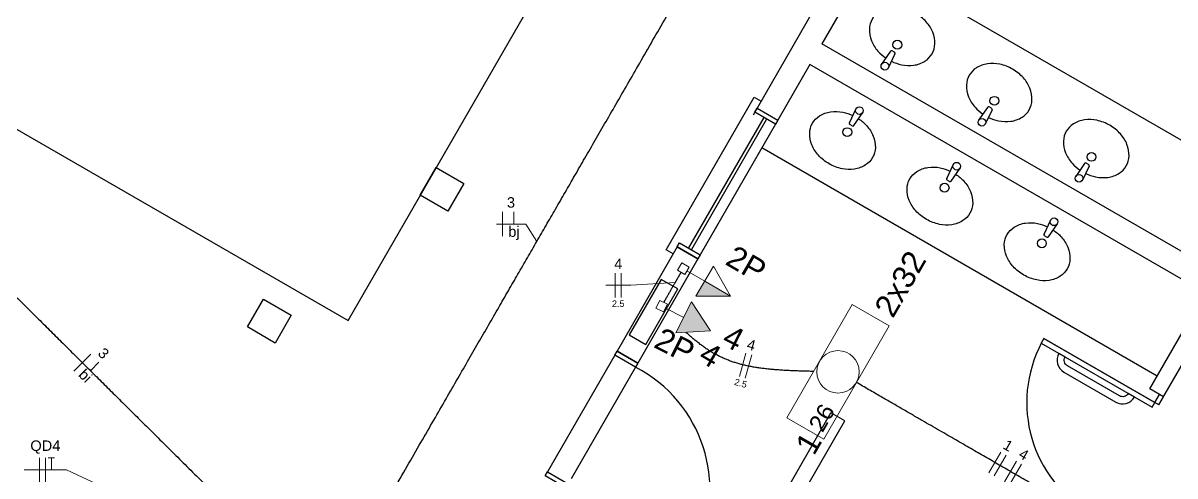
# Model space of a CAD drawing. Extents: x 175 to 700, y 53 to 250.
# Drawn here: x 496.88 to 504.08, y 193.22 to 196.05 of the extents above; entities that cross this region are included whole.
import ezdxf

# ---------------------------------------------------------------- set-up
doc = ezdxf.new("R2010")
doc.units = 0
doc.header["$LTSCALE"] = 2
doc.linetypes.add('DASHDOT', pattern=[25.4, 12.7, -6.35, 0, -6.35])
for name, color, linetype in [('A-BARRA', 2, 'CONTINUOUS'), ('A-PAREDE', 5, 'CONTINUOUS'), ('A-PILAR_EIXO', 5, 'DASHDOT'), ('A-PISOS-NIVEL', 1, 'CONTINUOUS'), ('A-WC', 1, 'CONTINUOUS'), ('ARQ-ALV-CORTE', 5, 'CONTINUOUS'), ('ARQ-ALV-VISTA2', 2, 'CONTINUOUS'), ('ARQ-BNC-VISTA', 1, 'CONTINUOUS'), ('ARQ-ESQ-VISTA1', 2, 'CONTINUOUS'), ('PAG', 1, 'CONTINUOUS')]:
    doc.layers.add(name, color=color, linetype=linetype)
for name, color, linetype, lineweight in [('EL-Condutos', 4, 'CONTINUOUS', 30), ('EL-Fios', 9, 'CONTINUOUS', 20), ('EL-Textos fios', 7, 'CONTINUOUS', 20), ('EL-Textos pontos', 5, 'CONTINUOUS', 20), ('P-SIMBOL', 5, 'CONTINUOUS', 20)]:
    doc.layers.add(name, color=color, linetype=linetype, lineweight=lineweight)
doc.styles.add('Arial', font='arial.ttf')

msp = doc.modelspace()

# ---------------------------------------------------------------- hatches: boundary and pattern name
at = {"layer": 'P-SIMBOL', "linetype": 'Continuous'}
for points in [[(501.1401, 194.437), (501.3022, 194.3428), (501.0857, 194.3434)], [(500.9603, 194.1138), (501.1765, 194.1258), (501.058, 194.307)]]:
    msp.add_hatch(color=256, dxfattribs=at).paths.add_polyline_path(points)

# ---------------------------------------------------------------- linework, layer by layer
at = {"layer": 'A-BARRA', "color": 251}
msp.add_lwpolyline([(503.7085, 193.6817, 0.414214), (503.8246, 193.7129), (503.8246, 193.7129), (503.7857, 193.7353, -0.414214), (503.731, 193.7207), (503.4062, 193.9081, -0.414214), (503.3915, 193.9627), (503.3525, 193.9852), (503.3525, 193.9852, 0.414214), (503.3837, 193.8691)], format="xyb", close=True, dxfattribs=at)
at = {"layer": 'A-PAREDE', "color": 251}
for p, q in [((505.7269, 193.6941), (501.8722, 195.9176)), ((505.6519, 193.5642), (501.7972, 195.7877)), ((500.9678, 194.6499), (500.5931, 194.0002)), ((500.9678, 194.6499), (501.0977, 194.575)), ((501.0977, 194.575), (500.723, 193.9253)), ((500.723, 193.9253), (500.5931, 194.0002))]:
    msp.add_line(p, q, dxfattribs=at)
for points in [[(500.7725, 194.0411), (500.9723, 194.3876), (500.8684, 194.4475), (500.6685, 194.101)], [(498.3842, 194.3235), (498.5574, 194.2235), (498.4574, 194.0503), (498.2842, 194.1503)]]:
    msp.add_lwpolyline(points, close=True, dxfattribs=at)
at = {"layer": 'A-PILAR_EIXO', "color": 251}
msp.add_lwpolyline([(499.6353, 195.0465), (499.5353, 194.8733), (499.3621, 194.9733), (499.4621, 195.1465)], close=True, dxfattribs=at)
at = {"layer": 'A-PISOS-NIVEL', "color": 251}
for p, q in [((498.9131, 194.19), (502.0485, 199.6256)), ((495.5757, 196.1151), (498.9131, 194.19))]:
    msp.add_line(p, q, dxfattribs=at)
at = {"layer": 'A-WC', "color": 251}
for p, q in [((503.2589, 194.0787), (503.2424, 194.0487)), ((503.2589, 194.0787), (503.9519, 193.679)), ((503.9779, 193.664), (503.2589, 194.0787)), ((503.2424, 194.0487), (503.9348, 193.6493)), ((503.9519, 193.679), (503.9811, 193.7297)), ((503.9779, 193.664), (504.0071, 193.7147)), ((503.9348, 193.6493), (503.9519, 193.679))]:
    msp.add_line(p, q, dxfattribs=at)
at = {"layer": 'ARQ-ALV-CORTE', "color": 251}
for p, q in [((500.9678, 194.6499), (501.0977, 194.575)), ((500.5931, 194.0002), (500.723, 193.9253)), ((500.5781, 193.9743), (500.1584, 193.2466)), ((500.708, 193.8993), (500.3058, 193.202))]:
    msp.add_line(p, q, dxfattribs=at)
for points in [[(500.723, 193.9253), (500.708, 193.8993), (500.5781, 193.9743), (500.5931, 194.0002)], [(500.2883, 193.1717), (500.2733, 193.1457), (500.1434, 193.2206), (500.1584, 193.2466)]]:
    msp.add_lwpolyline(points, close=True, dxfattribs=at)
msp.add_arc((500.31, 193.1328), 0.8637, 333.86381, 62.56006, dxfattribs=at)
at = {"layer": 'ARQ-ALV-VISTA2', "color": 251, "ltscale": 0.1}
for p, q in [((501.9421, 196.339), (501.4675, 195.5161)), ((502.0721, 196.2641), (501.8722, 195.9176)), ((502.3002, 195.8706), (502.2449, 195.7898)), ((502.3257, 195.8644), (502.3108, 195.873)), ((502.3289, 195.854), (502.2864, 195.7657)), ((501.7972, 195.7877), (501.5974, 195.4412)), ((501.4675, 195.5161), (501.4425, 195.4728)), ((501.4675, 195.5161), (501.5974, 195.4412)), ((501.4675, 195.5161), (501.5974, 195.4412)), ((501.4675, 195.5161), (501.5974, 195.4412)), ((502.044, 195.4241), (502.0858, 195.5127)), ((502.9066, 195.5209), (502.8512, 195.44)), ((502.9352, 195.5043), (502.8928, 195.416)), ((502.932, 195.5147), (502.9172, 195.5233)), ((502.0727, 195.4077), (502.1275, 195.4889)), ((502.0622, 195.4052), (502.0472, 195.4137)), ((502.6519, 195.077), (502.6937, 195.1656)), ((503.5129, 195.1711), (503.4576, 195.0903)), ((503.5416, 195.1545), (503.4991, 195.0662)), ((503.5384, 195.1649), (503.5235, 195.1735)), ((502.6806, 195.0606), (502.7354, 195.1418)), ((502.6701, 195.0581), (502.6551, 195.0666)), ((503.2597, 194.7299), (503.3016, 194.8185)), ((503.2885, 194.7135), (503.3433, 194.7948)), ((503.2779, 194.7111), (503.263, 194.7195)), ((503.9205, 193.7647), (504.266, 194.3637)), ((504.0029, 193.7073), (504.3526, 194.3137)), ((504.0071, 193.7147), (503.9205, 193.7647)), ((501.2628, 192.4595), (501.9288, 193.6141)), ((501.3494, 192.4095), (502.0154, 193.5641)), ((502.0154, 193.5641), (501.9288, 193.6141))]:
    msp.add_line(p, q, dxfattribs=at)
for points in [[(502.3069, 195.8083, 0.059992), (502.3695, 195.7866, 0.087531), (502.4462, 195.7836, 0.105501), (502.5161, 195.8088, 0.123031), (502.5605, 195.8548, 0.123031), (502.5782, 195.9162, 0.105501), (502.5652, 195.9893, 0.087531), (502.5244, 196.0543, 0.07802), (502.4576, 196.1084, 0.07802), (502.3774, 196.1394, 0.087531), (502.3006, 196.1424, 0.105501), (502.2308, 196.1172, 0.123031), (502.1863, 196.0713, 0.123031), (502.1687, 196.0098, 0.105501), (502.1816, 195.9367, 0.087531), (502.2224, 195.8717, 0.059024), (502.2716, 195.8288, 0.07802)], [(502.9132, 195.4585, 0.059992), (502.9759, 195.4368, 0.087531), (503.0526, 195.4339, 0.105501), (503.1224, 195.4591, 0.123031), (503.1669, 195.505, 0.123031), (503.1845, 195.5664, 0.105501), (503.1716, 195.6395, 0.087531), (503.1308, 195.7046, 0.07802), (503.0639, 195.7587, 0.07802), (502.9837, 195.7897, 0.087531), (502.907, 195.7926, 0.105501), (502.8372, 195.7674, 0.123031), (502.7927, 195.7215, 0.123031), (502.7751, 195.6601, 0.105501), (502.788, 195.587, 0.087531), (502.8288, 195.5219, 0.059024), (502.8779, 195.479, 0.07802)], [(502.1011, 195.4498, -0.059992), (502.1515, 195.4066, -0.087531), (502.1927, 195.3419, -0.105501), (502.2062, 195.2689, -0.123031), (502.189, 195.2073, -0.123031), (502.1448, 195.1611, -0.105501), (502.0752, 195.1354, -0.087531), (501.9985, 195.1378, -0.07802), (501.918, 195.1682, -0.07802), (501.8508, 195.2219, -0.087531), (501.8095, 195.2866, -0.105501), (501.796, 195.3596, -0.123031), (501.8133, 195.4212, -0.123031), (501.8574, 195.4674, -0.105501), (501.927, 195.4931, -0.087531), (502.0038, 195.4907, -0.059024), (502.0656, 195.4699, -0.07802)], [(503.5196, 195.1087, 0.059992), (503.5822, 195.0871, 0.087531), (503.659, 195.0841, 0.105501), (503.7288, 195.1093, 0.123031), (503.7732, 195.1552, 0.123031), (503.7909, 195.2167, 0.105501), (503.7779, 195.2898, 0.087531), (503.7371, 195.3548, 0.07802), (503.6703, 195.4089, 0.07802), (503.5901, 195.4399, 0.087531), (503.5133, 195.4429, 0.105501), (503.4435, 195.4177, 0.123031), (503.3991, 195.3718, 0.123031), (503.3814, 195.3103, 0.105501), (503.3944, 195.2372, 0.087531), (503.4352, 195.1722, 0.059024), (503.4843, 195.1293, 0.07802)], [(502.709, 195.1027, -0.059992), (502.7594, 195.0596, -0.087531), (502.8006, 194.9948, -0.105501), (502.8141, 194.9218, -0.123031), (502.7969, 194.8602, -0.123031), (502.7527, 194.814, -0.105501), (502.6831, 194.7883, -0.087531), (502.6063, 194.7907, -0.07802), (502.5259, 194.8212, -0.07802), (502.4587, 194.8748, -0.087531), (502.4174, 194.9395, -0.105501), (502.4039, 195.0125, -0.123031), (502.4211, 195.0741, -0.123031), (502.4653, 195.1203, -0.105501), (502.5349, 195.146, -0.087531), (502.6117, 195.1436, -0.059024), (502.6735, 195.1228, -0.07802)], [(503.3169, 194.7556, -0.059992), (503.3672, 194.7125, -0.087531), (503.4085, 194.6477, -0.105501), (503.422, 194.5747, -0.123031), (503.4048, 194.5132, -0.123031), (503.3606, 194.4669, -0.105501), (503.291, 194.4412, -0.087531), (503.2142, 194.4436, -0.07802), (503.1338, 194.4741, -0.07802), (503.0666, 194.5277, -0.087531), (503.0253, 194.5924, -0.105501), (503.0118, 194.6655, -0.123031), (503.029, 194.727, -0.123031), (503.0732, 194.7732, -0.105501), (503.1428, 194.7989, -0.087531), (503.2196, 194.7965, -0.059024), (503.2814, 194.7758, -0.07802)]]:
    msp.add_lwpolyline(points, format="xyb", dxfattribs=at)
msp.add_lwpolyline([(501.5974, 195.4412), (501.5824, 195.4152), (501.4525, 195.4901), (501.4675, 195.5161)], close=True, dxfattribs=at)
for centre, radius in [((502.3436, 195.9114), 0.0278), ((502.2656, 195.7778), 0.024), ((502.9499, 195.5616), 0.0278), ((502.1067, 195.5008), 0.024), ((502.872, 195.428), 0.024), ((502.0306, 195.3661), 0.0278), ((503.5563, 195.2119), 0.0278), ((502.7146, 195.1537), 0.024), ((503.4783, 195.0782), 0.024), ((502.6385, 195.019), 0.0278), ((503.3225, 194.8066), 0.024), ((503.2464, 194.6719), 0.0278)]:
    msp.add_circle(centre, radius, dxfattribs=at)
for centre, start, end in [((502.3068, 195.8661), 59.94509, 145.59154), ((502.3217, 195.8575), 334.29865, 59.94509), ((502.9132, 195.5163), 59.94509, 145.59154), ((502.928, 195.5077), 334.29865, 59.94509), ((502.0512, 195.4207), 154.70647, 240.35291), ((502.0661, 195.4122), 240.35291, 325.99936), ((503.5195, 195.1666), 59.94509, 145.59154), ((503.5344, 195.158), 334.29865, 59.94509), ((502.6591, 195.0736), 154.70647, 240.35291), ((502.674, 195.0651), 240.35291, 325.99936), ((503.267, 194.7265), 154.70647, 240.35291), ((503.2819, 194.718), 240.35291, 325.99936)]:
    msp.add_arc(centre, 0.008, start, end, dxfattribs=at)
at = {"layer": 'ARQ-BNC-VISTA', "color": 251}
for p, q in [((504.6407, 195.0133), (502.172, 196.4373)), ((503.9662, 193.8439), (501.4975, 195.2679))]:
    msp.add_line(p, q, dxfattribs=at)
at = {"layer": 'ARQ-ESQ-VISTA1', "color": 251}
for p, q in [((501.5088, 195.4576), (501.0394, 194.6437)), ((501.5262, 195.4476), (501.0567, 194.6337)), ((501.5824, 195.4152), (501.1127, 194.6009))]:
    msp.add_line(p, q, dxfattribs=at)
msp.add_lwpolyline([(500.9428, 194.6066), (500.8995, 194.6316), (501.4491, 195.5844), (501.4924, 195.5594)], dxfattribs=at)
msp.add_lwpolyline([(501.1127, 194.6009), (501.0977, 194.575), (500.9678, 194.6499), (500.9828, 194.6759)], close=True, dxfattribs=at)
at = {"layer": 'EL-Condutos', "linetype": 'Continuous'}
for points in [[(505.4587, 195.6892), (505.3688, 195.74), (505.2857, 195.787), (505.2089, 195.8305), (505.1377, 195.8707), (505.0719, 195.908), (505.0108, 195.9425), (504.9541, 195.9746), (504.9012, 196.0045), (504.8517, 196.0325), (504.805, 196.0589), (504.7607, 196.084), (504.7184, 196.1079), (504.6775, 196.1311), (504.6375, 196.1537), (504.598, 196.176), (504.5586, 196.1983), (504.5186, 196.2209), (504.4777, 196.2441), (504.4354, 196.268), (504.3911, 196.293), (504.3444, 196.3194), (504.2949, 196.3475), (504.242, 196.3774), (504.1853, 196.4095), (504.1242, 196.444), (504.0584, 196.4813), (503.9872, 196.5215), (503.9104, 196.565), (503.8273, 196.612), (503.7374, 196.6628)], [(498.9831, 192.764), (499.0849, 192.9403), (499.1809, 193.1066), (499.2715, 193.2635), (499.3572, 193.412), (499.4384, 193.5525), (499.5154, 193.6859), (499.5887, 193.8129), (499.6588, 193.9342), (499.7259, 194.0505), (499.7906, 194.1625), (499.8532, 194.2709), (499.9141, 194.3765), (499.9738, 194.4799), (500.0327, 194.5819), (500.0912, 194.6832), (500.1497, 194.7845), (500.2086, 194.8865), (500.2683, 194.9899), (500.3293, 195.0955), (500.3919, 195.2039), (500.4565, 195.3159), (500.5237, 195.4322), (500.5937, 195.5535), (500.667, 195.6805), (500.744, 195.8139), (500.8252, 195.9545), (500.9109, 196.1029), (501.0015, 196.2599), (501.0975, 196.4262), (501.1993, 196.6024)], [(495.8, 195.3686), (495.9365, 195.2331), (496.0647, 195.106), (496.1851, 194.9866), (496.2984, 194.8743), (496.405, 194.7685), (496.5056, 194.6687), (496.6009, 194.5742), (496.6914, 194.4844), (496.7777, 194.3988), (496.8604, 194.3168), (496.9401, 194.2377), (497.0175, 194.161), (497.093, 194.0861), (497.1674, 194.0123), (497.2412, 193.9391), (497.315, 193.866), (497.3894, 193.7922), (497.465, 193.7172), (497.5424, 193.6404), (497.6222, 193.5612), (497.705, 193.4791), (497.7915, 193.3933), (497.8821, 193.3034), (497.9775, 193.2088), (498.0784, 193.1087), (498.1853, 193.0027), (498.2987, 192.8902), (498.4194, 192.7705), (498.5478, 192.6431), (498.6847, 192.5074)], [(500.8843, 194.3028), (500.8906, 194.3137), (500.8967, 194.3242), (500.9025, 194.3344), (500.9082, 194.3441), (500.9136, 194.3535), (500.9188, 194.3626), (500.9238, 194.3713), (500.9286, 194.3797), (500.9333, 194.3877), (500.9377, 194.3954), (500.942, 194.4028), (500.9461, 194.4099), (500.95, 194.4167), (500.9537, 194.4232), (500.9573, 194.4293), (500.9607, 194.4352), (500.9639, 194.4409), (500.967, 194.4462), (500.9699, 194.4513), (500.9727, 194.4561), (500.9754, 194.4607), (500.9779, 194.465), (500.9802, 194.4691), (500.9824, 194.473), (500.9845, 194.4766), (500.9865, 194.48), (500.9884, 194.4832), (500.9901, 194.4863), (500.9917, 194.4891), (500.9932, 194.4917)], [(501.8209, 193.873), (501.7826, 193.8739), (501.7457, 193.875), (501.71, 193.8762), (501.6755, 193.8776), (501.6422, 193.8793), (501.61, 193.8813), (501.5788, 193.8837), (501.5487, 193.8863), (501.5195, 193.8895), (501.4911, 193.893), (501.4636, 193.897), (501.4368, 193.9016), (501.4108, 193.9067), (501.3854, 193.9125), (501.3607, 193.9188), (501.3364, 193.9259), (501.3127, 193.9336), (501.2894, 193.9422), (501.2665, 193.9515), (501.2439, 193.9616), (501.2216, 193.9726), (501.1995, 193.9845), (501.1776, 193.9974), (501.1557, 194.0112), (501.134, 194.0261), (501.1122, 194.042), (501.0903, 194.0591), (501.0683, 194.0772), (501.0462, 194.0966), (501.0238, 194.1171)], [(503.7858, 192.8236), (503.7068, 192.8693), (503.6324, 192.9122), (503.5623, 192.9527), (503.4961, 192.9909), (503.4337, 193.0269), (503.3745, 193.0611), (503.3183, 193.0935), (503.2648, 193.1244), (503.2135, 193.154), (503.1643, 193.1824), (503.1167, 193.2099), (503.0705, 193.2366), (503.0252, 193.2627), (502.9806, 193.2885), (502.9363, 193.3141), (502.8921, 193.3396), (502.8474, 193.3654), (502.8022, 193.3915), (502.7559, 193.4182), (502.7083, 193.4457), (502.6591, 193.4741), (502.6079, 193.5037), (502.5543, 193.5346), (502.4982, 193.567), (502.439, 193.6012), (502.3765, 193.6373), (502.3104, 193.6754), (502.2403, 193.7159), (502.1659, 193.7589), (502.0869, 193.8045)], [(504.0604, 192.7691), (504.1379, 192.7755), (504.2121, 192.7823), (504.2833, 192.7896), (504.3517, 192.7975), (504.4175, 192.806), (504.4809, 192.8152), (504.542, 192.8252), (504.6012, 192.8359), (504.6585, 192.8474), (504.7142, 192.8599), (504.7684, 192.8733), (504.8215, 192.8877), (504.8734, 192.9031), (504.9246, 192.9197), (504.9751, 192.9374), (505.0252, 192.9564), (505.075, 192.9766), (505.1248, 192.9982), (505.1748, 193.0212), (505.2251, 193.0456), (505.2759, 193.0715), (505.3275, 193.099), (505.3801, 193.128), (505.4337, 193.1588), (505.4888, 193.1912), (505.5453, 193.2255), (505.6036, 193.2615), (505.6639, 193.2995), (505.7262, 193.3394), (505.7909, 193.3813)]]:
    msp.add_spline(points, degree=3, dxfattribs=at)
at = {"layer": 'EL-Fios'}
for p, q in [((499.8778, 194.7178), (499.8778, 194.8678)), ((499.9488, 194.7928), (499.9488, 194.8678)), ((500.5815, 194.3352), (500.5815, 194.4852)), ((500.619, 194.3352), (500.619, 194.4852)), ((497.2004, 193.874), (497.306, 193.9804)), ((497.3036, 193.8772), (497.3564, 193.9305)), ((501.3577, 193.8419), (501.3976, 193.9865)), ((501.3939, 193.8319), (501.4337, 193.9765)), ((502.9151, 193.2397), (502.9901, 193.3696)), ((502.9475, 193.221), (503.0225, 193.3509)), ((496.984, 193.183), (496.984, 193.333)), ((497.0215, 193.183), (497.0215, 193.333)), ((497.039, 193.333), (497.079, 193.333)), ((497.059, 193.258), (497.059, 193.333)), ((503.0125, 193.1835), (503.0875, 193.3134)), ((503.045, 193.1647), (503.12, 193.2946))]:
    msp.add_line(p, q, dxfattribs=at)
at = {"layer": 'EL-Textos fios'}
for p, q in [((500.0221, 194.7928), (499.8403, 194.7928)), ((500.0912, 194.6833), (500.0221, 194.7928)), ((500.9567, 194.4284), (500.6786, 194.4102)), ((500.6786, 194.4102), (500.5218, 194.4102)), ((497.154, 193.258), (496.8891, 193.258)), ((497.5972, 193.0524), (497.154, 193.258))]:
    msp.add_line(p, q, dxfattribs=at)
at = {"layer": 'P-SIMBOL'}
for p, q in [((500.9702, 194.5051), (500.9969, 194.5509)), ((501.0161, 194.4784), (500.9702, 194.5051)), ((500.9969, 194.5509), (501.0427, 194.5243)), ((501.0427, 194.5243), (501.0161, 194.4784)), ((501.1401, 194.437), (501.0294, 194.5014)), ((501.0857, 194.3434), (501.1945, 194.5306)), ((501.1945, 194.5306), (501.3022, 194.3428)), ((501.3022, 194.3428), (501.1401, 194.437)), ((500.8356, 194.2685), (500.8596, 194.3158)), ((500.8596, 194.3158), (500.9069, 194.2919)), ((500.9069, 194.2919), (500.883, 194.2445)), ((500.9603, 194.1138), (501.058, 194.307)), ((501.058, 194.307), (501.1765, 194.1258)), ((501.3022, 194.3428), (501.0857, 194.3434)), ((501.654, 193.5833), (502.062, 194.2899)), ((502.062, 194.2899), (502.2915, 194.1574)), ((500.883, 194.2445), (500.8356, 194.2685)), ((501.0092, 194.2104), (500.8949, 194.2682)), ((501.8835, 193.4508), (502.2915, 194.1574)), ((501.1765, 194.1258), (500.9603, 194.1138)), ((501.654, 193.5833), (501.8835, 193.4508))]:
    msp.add_line(p, q, dxfattribs=at)
msp.add_circle((501.9728, 193.8704), 0.1325, dxfattribs=at)
at = {"layer": 'PAG', "color": 251}
msp.add_arc((503.9519, 193.679), 0.8, 152.17189, 240.0228, dxfattribs=at)

# ---------------------------------------------------------------- texts
at = {"layer": 'EL-Textos fios', "attachment_point": 8, "line_spacing_factor": 0.798, "style": 'Arial'}
for s, insert, char_height, width in [('3', (499.9301, 194.894), 0.0653, 0.078366), ('bj', (499.9486, 194.693), 0.06531, 0.156732), ('4', (500.6001, 194.5115), 0.0653, 0.078366), ('2.5', (500.6001, 194.2749), 0.04059, 0.146142), ('QD4', (497.0216, 193.359), 0.06531, 0.235098)]:
    msp.add_mtext(s, dxfattribs=dict(at, insert=insert, char_height=char_height, width=width))
for s, insert, char_height, width, rotation in [('4', (501.4228, 194.0067), 0.0653, 0.078366, 344.58255), ('3', (497.3617, 193.9623), 0.0653, 0.078366, 315.23565), ('bi', (497.2482, 193.8218), 0.06531, 0.156732, 315.23565), ('2.5', (501.3596, 193.7789), 0.04059, 0.146142, 344.58255), ('1', (503.0193, 193.3826), 0.0653, 0.078366, 330.00077), ('4', (503.1168, 193.3266), 0.0653, 0.078366, 330.00077)]:
    msp.add_mtext(s, dxfattribs=dict(at, insert=insert, char_height=char_height, width=width, rotation=rotation))
at = {"layer": 'EL-Textos pontos', "char_height": 0.1412, "line_spacing_factor": 0.798, "style": 'Arial'}
for s, insert, width, attachment_point, rotation in [('2P', (501.3655, 194.4842), 0.33888, 8, 329.84034), ('2x32', (502.3172, 194.1983), 0.67776, 7, 60.00014), ('2P', (500.9221, 193.9725), 0.33888, 8, 333.16923), ('4', (501.2886, 194.019), 0.16944, 8, 333.16923), ('4', (501.14, 193.9152), 0.16944, 8, 329.84034), ('1', (501.8222, 193.3423), 0.16944, 7, 60.00014)]:
    msp.add_mtext(s, dxfattribs=dict(at, insert=insert, width=width, attachment_point=attachment_point, rotation=rotation))
at = {"layer": 'P-SIMBOL', "insert": (501.8773, 193.4859), "char_height": 0.1059, "width": 0.25416, "attachment_point": 7, "rotation": 60.00014, "line_spacing_factor": 0.798, "style": 'Arial'}
msp.add_mtext('26', dxfattribs=at)

doc.saveas('drawing.dxf')
